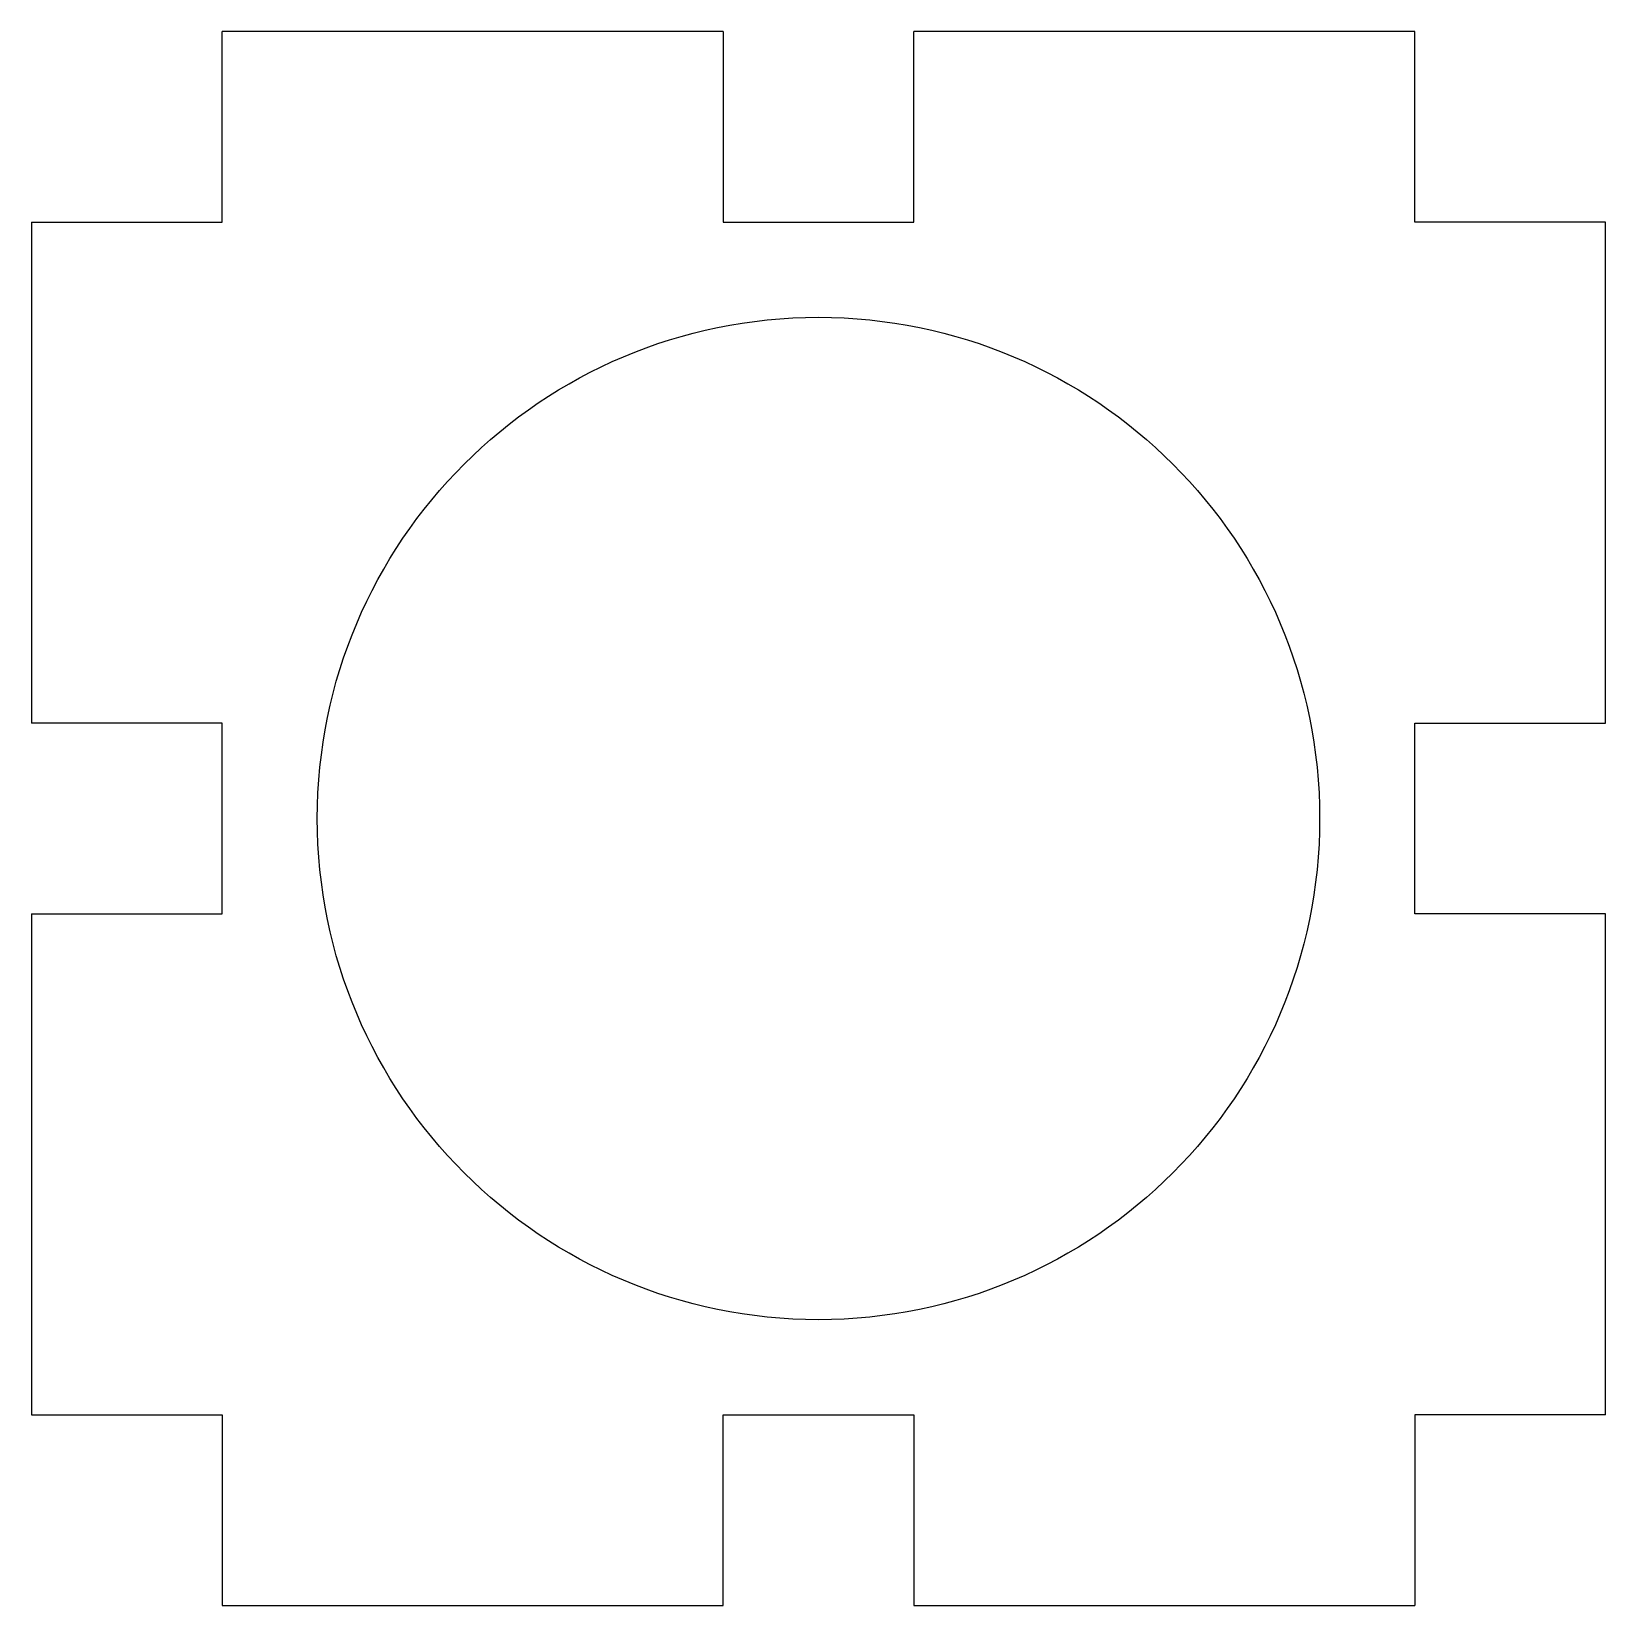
# Model space of a CAD drawing. Header units: inches. Extents: x 16.13 to 21.38, y 6.48 to 11.73.
import ezdxf

# ---------------------------------------------------------------- set-up
doc = ezdxf.new("R2010")
doc.units = ezdxf.units.IN
doc.header["$MEASUREMENT"] = 0

msp = doc.modelspace()

# ---------------------------------------------------------------- linework, layer by layer
for p, q in [((16.7655, 11.0921), (16.7655, 11.7271)), ((18.4355, 11.7271), (16.7655, 11.7271)), ((18.4355, 11.7271), (18.4355, 11.0921)), ((20.7405, 11.7271), (19.0705, 11.7271)), ((19.0705, 11.0921), (19.0705, 11.7271)), ((20.7405, 11.0921), (20.7405, 11.7271)), ((16.1305, 11.0921), (16.1305, 9.4221)), ((16.1305, 11.0921), (16.7655, 11.0921)), ((18.4355, 11.0921), (19.0705, 11.0921)), ((21.3755, 11.0921), (20.7405, 11.0921)), ((21.3755, 9.4221), (21.3755, 11.0921)), ((16.7655, 9.4221), (16.1305, 9.4221)), ((16.7655, 8.7871), (16.7655, 9.4221)), ((20.7405, 8.7871), (20.7405, 9.4221)), ((20.7405, 9.4221), (21.3755, 9.4221)), ((16.1305, 8.7871), (16.7655, 8.7871)), ((16.1305, 8.7871), (16.1305, 7.1171)), ((21.3755, 8.7871), (20.7405, 8.7871)), ((21.3755, 7.1171), (21.3755, 8.7871)), ((16.1305, 7.1171), (16.7655, 7.1171)), ((16.7655, 7.1171), (16.7655, 6.4821)), ((18.4355, 6.4821), (18.4355, 7.1171)), ((18.4355, 7.1171), (19.0705, 7.1171)), ((19.0705, 7.1171), (19.0705, 6.4821)), ((21.3755, 7.1171), (20.7405, 7.1171)), ((20.7405, 7.1171), (20.7405, 6.4821)), ((16.7655, 6.4821), (18.4355, 6.4821)), ((19.0705, 6.4821), (20.7405, 6.4821))]:
    msp.add_line(p, q)
msp.add_circle((18.753, 9.1046), 1.67)

doc.saveas('drawing.dxf')
